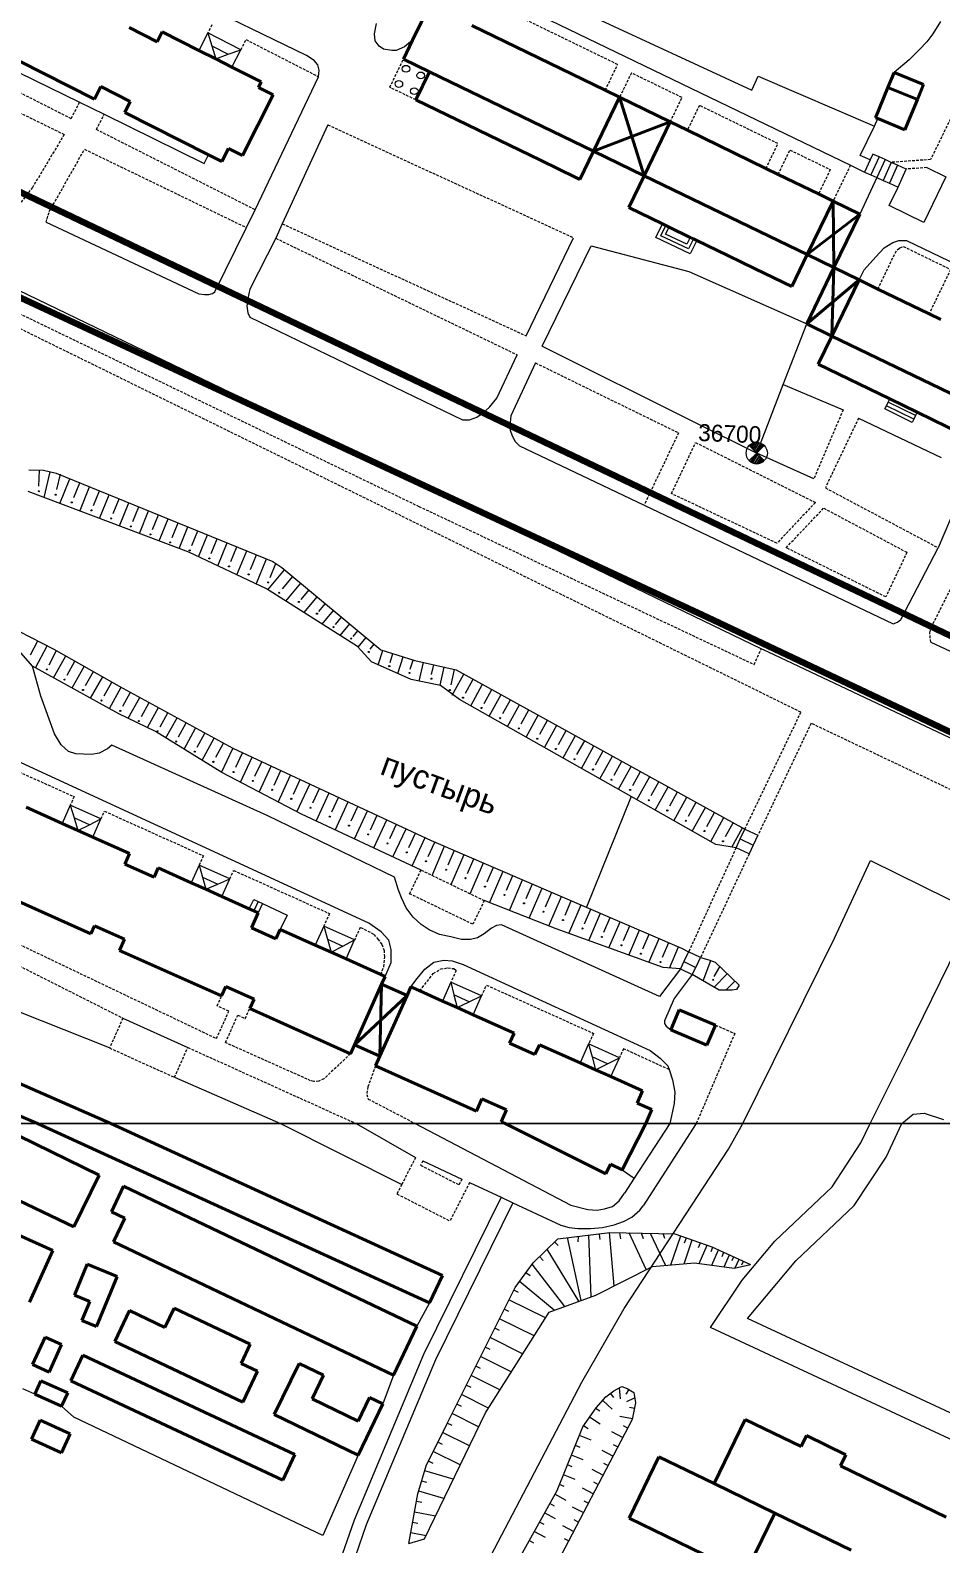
# Model space of a CAD drawing. Extents: x 1000 to 4000, y -5000 to -1000.
# Drawn here: x 2002.1 to 2173.8, y -3079.2 to -2793.9 of the extents above; entities that cross this region are included whole.
import ezdxf
from ezdxf.enums import TextEntityAlignment as Align

# ---------------------------------------------------------------- set-up
doc = ezdxf.new("R2010")
doc.units = 0
doc.header["$MEASUREMENT"] = 0
doc.linetypes.add('DASHED', pattern=[0.75, 0.5, -0.25])
for name, color, linetype in [('1', 7, 'CONTINUOUS'), ('11', 7, 'CONTINUOUS'), ('17', 7, 'CONTINUOUS'), ('2', 7, 'CONTINUOUS'), ('24', 7, 'CONTINUOUS'), ('25', 7, 'CONTINUOUS'), ('37', 7, 'CONTINUOUS'), ('40', 7, 'CONTINUOUS'), ('6', 7, 'CONTINUOUS'), ('7', 7, 'CONTINUOUS'), ('границы команд_1', 10, 'CONTINUOUS')]:
    doc.layers.add(name, color=color, linetype=linetype)
doc.styles.get("Standard").update_dxf_attribs({"font": 'txt', "height": 0.2})

msp = doc.modelspace()

# ---------------------------------------------------------------- linework, layer by layer
at = {"layer": '1', "color": 253, "linetype": 'Continuous', "lineweight": 0}
for p, q in [((3000, -3000), (2000, -3000)), ((2000, -3000), (3000, -3000))]:
    msp.add_line(p, q, dxfattribs=at)
at = {"layer": '11', "color": 253, "linetype": 'Continuous', "lineweight": 0}
for p, q in [((2144.13, -2860.65), (2148.54, -2849.22)), ((2139.13, -2873.61), (2144.13, -2860.65)), ((2149.89, -2878.44), (2139.13, -2873.61)), ((2153.8, -2965.06), (2160.59, -2950.41)), ((2160.59, -2950.41), (2180.18, -2960.11)), ((2136.48, -3000), (2153.8, -2965.06)), ((2133.81, -3004.86), (2136.48, -3000)), ((2114.11, -3034.87), (2133.81, -3004.86)), ((2077.41, -3033.83), (2075.03, -3038.21)), ((2106.15, -3048.77), (2114.11, -3034.87)), ((2003.01, -3051.01), (2000.74, -3050)), ((2070.62, -3047.45), (2068.63, -3052.87)), ((2083.54, -3091.78), (2106.15, -3048.77)), ((2010.33, -3055.37), (2008.06, -3053.3)), ((2057.3, -3077.67), (2010.33, -3055.37)), ((2063.95, -3062.53), (2057.3, -3077.67))]:
    msp.add_line(p, q, dxfattribs=at)
at = {"layer": '2', "color": 253, "linetype": 'Continuous', "lineweight": 0}
msp.add_circle((2139.13, -2873.61), 2, dxfattribs=at)
msp.add_3dface([(2137.72, -2875.02), (2139.13, -2873.61), (2137.72, -2875.02)], dxfattribs=at)
at = {"layer": '24', "color": 253, "linetype": 'Continuous', "lineweight": 0}
for p, q in [((2054.24, -2798.65), (2001.24, -2772.92)), ((2076.82, -2780.72), (2156.8, -2819.32)), ((2067.06, -2794.57), (2067.43, -2792.62)), ((2107.22, -2790.83), (2138.22, -2805.21)), ((2067.16, -2795.88), (2067.06, -2794.57)), ((2067.9, -2796.9), (2067.16, -2795.88)), ((2074.24, -2795.76), (2072.73, -2796.99)), ((2055.68, -2799.59), (2054.24, -2798.65)), ((2068.74, -2797.45), (2067.9, -2796.9)), ((2070.32, -2797.73), (2068.74, -2797.45)), ((2071.15, -2797.73), (2070.32, -2797.73)), ((2072.73, -2796.99), (2071.15, -2797.73)), ((2000, -2801.82), (2011.43, -2807.45)), ((2056.34, -2800.39), (2055.68, -2799.59)), ((2056.62, -2801.41), (2056.34, -2800.39)), ((2056.51, -2802.65), (2056.62, -2801.41)), ((2044.52, -2827.72), (2056.51, -2802.65)), ((2138.22, -2805.21), (2139.38, -2802.52)), ((2139.38, -2802.52), (2161.3, -2811.98)), ((2011.43, -2807.45), (2016.07, -2809.73)), ((2016.07, -2809.73), (2034.92, -2819.01)), ((2058.24, -2811.72), (2049.67, -2830.39)), ((2158.64, -2817.49), (2161.3, -2811.98)), ((2034.92, -2819.01), (2035.76, -2817.35)), ((2160.49, -2818.32), (2158.64, -2817.49)), ((2156.8, -2819.32), (2159.47, -2820.61)), ((2161.79, -2821.65), (2158.55, -2828.54)), ((2174.77, -2821.51), (2170.61, -2830.1)), ((2171.19, -2819.78), (2174.77, -2821.51)), ((2164.09, -2826.94), (2165.78, -2823.44)), ((2170.61, -2830.1), (2164.09, -2826.94)), ((2005.13, -2830.04), (2033.92, -2843.59)), ((2042.91, -2831.09), (2044.52, -2827.72)), ((2049.67, -2830.39), (2048.43, -2833.1)), ((2036.97, -2843.17), (2042.91, -2831.09)), ((2048.43, -2833.1), (2043.57, -2842.67)), ((2095.64, -2851.49), (2104.57, -2832.99)), ((2098.68, -2853.42), (2107.92, -2834.52)), ((2107.92, -2834.52), (2126.32, -2839.36)), ((2161.57, -2836.57), (2163.16, -2834.9)), ((2163.16, -2834.9), (2164.78, -2833.87)), ((2164.78, -2833.87), (2165.89, -2833.5)), ((2165.89, -2833.5), (2167.38, -2833.5)), ((2167.38, -2833.5), (2193.69, -2846.21)), ((2159.37, -2839.05), (2161.57, -2836.57)), ((2126.32, -2839.36), (2148.54, -2849.22)), ((2158.45, -2840.96), (2159.37, -2839.05)), ((2139.99, -2910.51), (2000, -2842.93)), ((2033.92, -2843.59), (2035, -2843.73)), ((2035, -2843.73), (2035.8, -2843.7)), ((2035.8, -2843.7), (2036.48, -2843.52)), ((2036.48, -2843.52), (2036.97, -2843.17)), ((2043.14, -2844.48), (2042.99, -2845.93)), ((2043.57, -2842.67), (2043.14, -2844.48)), ((2042.99, -2845.93), (2043.14, -2847.16)), ((2043.14, -2847.16), (2043.57, -2848)), ((2043.57, -2848), (2083.66, -2867.34)), ((2090.09, -2863.23), (2093.92, -2855.05)), ((2098.68, -2853.42), (2127.42, -2867.76)), ((2097.43, -2856.61), (2092.76, -2866.59)), ((2144.13, -2860.65), (2155.42, -2865.45)), ((2088.71, -2864.97), (2090.09, -2863.23)), ((2083.66, -2867.34), (2084.95, -2867.36)), ((2084.95, -2867.36), (2086.32, -2866.85)), ((2086.32, -2866.85), (2087.55, -2865.98)), ((2087.55, -2865.98), (2088.71, -2864.97)), ((2092.76, -2866.59), (2092.62, -2867.82)), ((2158.33, -2867.01), (2173.92, -2874.45)), ((2092.62, -2867.82), (2092.62, -2869.27)), ((2092.62, -2869.27), (2092.98, -2870.36)), ((2092.98, -2870.36), (2093.56, -2871.44)), ((2127.42, -2867.76), (2139.13, -2873.61)), ((2093.56, -2871.44), (2094.37, -2872.21)), ((2094.37, -2872.21), (2117.89, -2883.42)), ((2117.89, -2883.42), (2164.85, -2905.8)), ((2176.52, -2883.93), (2173.36, -2891.46)), ((2166.31, -2904.98), (2173.36, -2891.46)), ((2164.85, -2905.8), (2165.66, -2905.49)), ((2165.66, -2905.49), (2166.31, -2904.98)), ((2171.93, -2909.25), (2251.03, -2945.89)), ((2002.56, -2913.77), (2000, -2910.8)), ((2141.32, -2911.15), (2139.99, -2910.51)), ((2189.46, -2933.87), (2141.32, -2911.15)), ((2004.15, -2919.42), (2002.56, -2913.77)), ((2006.74, -2926.51), (2004.15, -2919.42)), ((2007.97, -2928.6), (2006.74, -2926.51)), ((2009.35, -2929.84), (2007.97, -2928.6)), ((2010.72, -2930.27), (2009.35, -2929.84)), ((2012.17, -2930.34), (2010.72, -2930.27)), ((2015.13, -2930.2), (2013.69, -2930.41)), ((2016.73, -2929.33), (2015.13, -2930.2)), ((2017.52, -2928.68), (2016.73, -2929.33)), ((2046.94, -2941.99), (2017.52, -2928.68)), ((2065.99, -2962.25), (2000.44, -2931.98)), ((2013.69, -2930.41), (2012.17, -2930.34)), ((2070.85, -2953.55), (2046.94, -2941.99)), ((2071.51, -2955.79), (2070.85, -2953.55)), ((2072.16, -2957.46), (2071.51, -2955.79)), ((2073.03, -2959.34), (2072.16, -2957.46)), ((2074.33, -2961.08), (2073.03, -2959.34)), ((2075.85, -2962.45), (2074.33, -2961.08)), ((2167.42, -2986.19), (2180.18, -2960.11)), ((2068.31, -2963.84), (2065.99, -2962.25)), ((2069.75, -2965.43), (2068.31, -2963.84)), ((2077.37, -2963.47), (2075.85, -2962.45)), ((2079.32, -2964.34), (2077.37, -2963.47)), ((2081.42, -2964.77), (2079.32, -2964.34)), ((2087.71, -2964.26), (2086.48, -2964.99)), ((2089.09, -2963.18), (2087.71, -2964.26)), ((2090.03, -2962.67), (2089.09, -2963.18)), ((2090.97, -2962.53), (2090.03, -2962.67)), ((2120.82, -2976.05), (2090.97, -2962.53)), ((2070.19, -2967.17), (2069.75, -2965.43)), ((2070.19, -2969.63), (2070.19, -2967.17)), ((2083.44, -2965.28), (2081.42, -2964.77)), ((2085.18, -2965.28), (2083.44, -2965.28)), ((2086.48, -2964.99), (2085.18, -2965.28)), ((2069.05, -2972.27), (2070.19, -2969.63)), ((2076.51, -2970.9), (2078.25, -2969.6)), ((2078.25, -2969.6), (2080.11, -2969.18)), ((2080.11, -2969.18), (2081.72, -2969.31)), ((2081.72, -2969.31), (2083.75, -2970.03)), ((2083.75, -2970.03), (2119.06, -2986.25)), ((2073.91, -2974.24), (2075.07, -2972.64)), ((2075.07, -2972.64), (2076.51, -2970.9)), ((2124.73, -2970.84), (2120.82, -2976.05)), ((2126.97, -2971.92), (2123.57, -2976.41)), ((2123.57, -2976.41), (2121.76, -2980.61)), ((2019.62, -2980.13), (2031.86, -2985.66)), ((2121.76, -2980.61), (2121.76, -2981.12)), ((2121.76, -2981.12), (2122.05, -2981.63)), ((2122.05, -2981.63), (2122.91, -2982.31)), ((2119.06, -2986.25), (2120.94, -2987.7)), ((2160.51, -3000), (2167.42, -2986.19)), ((2120.94, -2987.7), (2122.39, -2989.15)), ((2122.39, -2989.15), (2122.62, -2989.84)), ((2122.62, -2989.84), (2123.25, -2991.75)), ((2123.25, -2991.75), (2123.69, -2994.07)), ((2123.69, -2994.07), (2123.54, -2996.24)), ((2123.54, -2996.24), (2122.73, -3000)), ((2166.5, -3000), (2168.65, -2998.22)), ((2168.65, -2998.22), (2170.69, -2998.07)), ((2170.69, -2998.07), (2174.32, -2999.21)), ((2063.58, -3000), (2074.79, -3006.39)), ((2074.74, -3000), (2104.09, -3015.4)), ((2122.73, -3000), (2116.04, -3010.27)), ((2127.73, -3000), (2117.72, -3015.5)), ((2158.78, -3003.65), (2160.51, -3000)), ((2163.5, -3006.31), (2166.5, -3000)), ((2153.34, -3011.92), (2158.78, -3003.65)), ((2076.18, -3007.03), (2083.53, -3010.47)), ((2157.51, -3015.42), (2163.5, -3006.31)), ((2084.98, -3011.14), (2090.92, -3013.91)), ((2116.04, -3010.27), (2114.18, -3013.14)), ((2142.52, -3022.16), (2153.34, -3011.92)), ((2090.92, -3013.91), (2076.32, -3043.52)), ((2093.12, -3014.94), (2078.53, -3044.53)), ((2090.92, -3013.91), (2093.12, -3014.94)), ((2093.12, -3014.94), (2102.17, -3019.16)), ((2104.09, -3015.4), (2107.28, -3016.18)), ((2110.41, -3016.11), (2111.9, -3015.61)), ((2111.9, -3015.61), (2113.17, -3014.58)), ((2113.17, -3014.58), (2114.18, -3013.14)), ((2117.06, -3016.35), (2117.72, -3015.5)), ((2146.47, -3025.87), (2157.51, -3015.42)), ((2107.28, -3016.18), (2109.01, -3016.35)), ((2109.01, -3016.35), (2110.41, -3016.11)), ((2112.23, -3019.08), (2113.98, -3018.47)), ((2113.98, -3018.47), (2115.6, -3017.62)), ((2115.6, -3017.62), (2117.06, -3016.35)), ((2102.17, -3019.16), (2103.74, -3019.59)), ((2103.74, -3019.59), (2105.36, -3019.78)), ((2105.36, -3019.78), (2107.77, -3019.78)), ((2107.77, -3019.78), (2110.04, -3019.59)), ((2110.04, -3019.59), (2112.23, -3019.08)), ((2136.39, -3029.53), (2142.52, -3022.16)), ((2137.41, -3036.76), (2146.47, -3025.87)), ((2130.39, -3038.45), (2136.39, -3029.53)), ((2186.17, -3064.41), (2130.39, -3038.45)), ((2188.13, -3060.37), (2137.41, -3036.76)), ((2076.32, -3043.52), (2063.2, -3074.8)), ((2078.53, -3044.53), (2065.47, -3075.67)), ((2063.2, -3074.8), (2060.53, -3082.52)), ((2065.47, -3075.67), (2062.7, -3083.68))]:
    msp.add_line(p, q, dxfattribs=at)
at = {"layer": '24', "color": 253, "linetype": 'DASHED', "lineweight": 0}
for p, q in [((2112.9, -2800.35), (2087.77, -2788.13)), ((2036.39, -2792.88), (2035.63, -2794.37)), ((2041.86, -2797.55), (2042.83, -2795.65)), ((2042.83, -2795.65), (2056.51, -2802.65)), ((2110.56, -2805.19), (2112.9, -2800.35)), ((2115.49, -2801.94), (2113.27, -2806.51)), ((2125.04, -2806.57), (2115.49, -2801.94)), ((2000, -2805.54), (2009.88, -2810.53)), ((2009.88, -2810.53), (2011.43, -2807.45)), ((2122.82, -2811.16), (2125.04, -2806.57)), ((2178.27, -2805.22), (2171.91, -2818.26)), ((2000, -2809.36), (2008.55, -2813.53)), ((2014.62, -2812.61), (2016.07, -2809.73)), ((2128.31, -2808.05), (2126.04, -2812.72)), ((2143.13, -2815.26), (2128.31, -2808.05)), ((2044.52, -2827.72), (2014.62, -2812.61)), ((2058.24, -2811.72), (2104.57, -2832.99)), ((2008.55, -2813.53), (2002.55, -2823.53)), ((2140.86, -2819.93), (2143.13, -2815.26)), ((2005.73, -2828.07), (2012.37, -2816.32)), ((2012.37, -2816.32), (2042.91, -2831.09)), ((2143.16, -2821.05), (2145.39, -2816.46)), ((2145.39, -2816.46), (2153, -2820.15)), ((2171.91, -2818.26), (2164.5, -2818.79)), ((2153, -2820.15), (2150.77, -2824.75)), ((2156.8, -2819.32), (2153.52, -2826.09)), ((2171.19, -2819.78), (2167.31, -2820.05)), ((2002.55, -2823.53), (2000, -2826.8)), ((2005.13, -2830.04), (2005.3, -2829.44)), ((2005.3, -2829.44), (2005.73, -2828.07)), ((2049.67, -2830.39), (2095.64, -2851.49)), ((2048.43, -2833.1), (2093.92, -2855.05)), ((2161.97, -2842.67), (2165.22, -2835.89)), ((2165.22, -2835.89), (2165.61, -2835.26)), ((2165.61, -2835.26), (2166.12, -2834.89)), ((2166.12, -2834.89), (2166.76, -2834.64)), ((2166.76, -2834.64), (2175.69, -2838.98)), ((2175.69, -2838.98), (2171.62, -2847.36)), ((2000, -2847.25), (2075.41, -2883.65)), ((2147.46, -2922.45), (2000, -2850.05)), ((2097.43, -2856.61), (2124.38, -2869.79)), ((2155.42, -2865.45), (2149.89, -2878.44)), ((2158.33, -2867.01), (2152.06, -2880.15)), ((2124.38, -2869.79), (2117.89, -2883.42)), ((2123.04, -2881.25), (2127.6, -2871.61)), ((2127.6, -2871.61), (2150.18, -2882.91)), ((2142.94, -2890.59), (2123.04, -2881.25)), ((2152.06, -2880.15), (2173.36, -2891.46)), ((2075.41, -2883.65), (2138.61, -2913.44)), ((2150.18, -2882.91), (2142.94, -2890.59)), ((2144.66, -2891.44), (2151.75, -2883.98)), ((2151.75, -2883.98), (2167.45, -2892.31)), ((2163.47, -2900.71), (2144.66, -2891.44)), ((2167.45, -2892.31), (2163.47, -2900.71)), ((2172.04, -2906.42), (2176.41, -2897.78)), ((2171.77, -2907.46), (2172.04, -2906.42)), ((2171.84, -2908.48), (2171.77, -2907.46)), ((2171.93, -2909.25), (2171.84, -2908.48)), ((2138.61, -2913.44), (2139.99, -2910.51)), ((2136.88, -2944.5), (2147.46, -2922.45)), ((2149.38, -2924.54), (2139.34, -2945.66)), ((2187.99, -2942.89), (2149.38, -2924.54)), ((2000, -2933.69), (2010.4, -2938.37)), ((2010.4, -2938.37), (2009.68, -2939.97)), ((2015.47, -2942.57), (2016.13, -2941.12)), ((2016.13, -2941.12), (2034.78, -2949.51)), ((2034.78, -2949.51), (2033.99, -2951.26)), ((2135.23, -2948.01), (2126.28, -2967.63)), ((2137.69, -2949.17), (2128.53, -2968.72)), ((2039.78, -2953.87), (2040.5, -2952.28)), ((2040.5, -2952.28), (2058.57, -2960.42)), ((2073.67, -2956.68), (2075.83, -2952.21)), ((2075.83, -2952.21), (2087.75, -2957.96)), ((2085.6, -2962.43), (2073.67, -2956.68)), ((2087.75, -2957.96), (2085.6, -2962.43)), ((2058.57, -2960.42), (2057.51, -2962.78)), ((2064.36, -2963.02), (2063.3, -2965.38)), ((2066.95, -2964.35), (2064.36, -2963.02)), ((2067.82, -2965.29), (2066.95, -2964.35)), ((2000, -2966.19), (2037.27, -2983.98)), ((2068.47, -2966.23), (2067.82, -2965.29)), ((2068.91, -2967.46), (2068.47, -2966.23)), ((2000, -2970.25), (2019.62, -2980.13)), ((2068.83, -2970.43), (2068.98, -2968.55)), ((2068.98, -2968.55), (2068.91, -2967.46)), ((2068.22, -2971.89), (2068.83, -2970.43)), ((2075.59, -2974.99), (2078.14, -2971.73)), ((2078.14, -2971.73), (2079.52, -2970.86)), ((2079.52, -2970.86), (2080.89, -2970.65)), ((2080.89, -2970.65), (2081.98, -2970.79)), ((2082.45, -2971.15), (2081.46, -2973.35)), ((2081.98, -2970.79), (2082.45, -2971.15)), ((2037.38, -2977.83), (2038.22, -2975.95)), ((2087.25, -2975.95), (2088.17, -2973.91)), ((2088.17, -2973.91), (2108.34, -2983)), ((2037.27, -2983.98), (2039.58, -2978.82)), ((2039.58, -2978.82), (2037.38, -2977.83)), ((2042.68, -2980.21), (2043.52, -2978.33)), ((2019.62, -2980.13), (2017.08, -2985.75)), ((2038.95, -2984.74), (2041.26, -2979.57)), ((2041.26, -2979.57), (2042.68, -2980.21)), ((2131.32, -2981.44), (2134.98, -2983)), ((2108.34, -2983), (2107.43, -2985)), ((2134.98, -2983), (2127.73, -3000)), ((2017.08, -2985.75), (2029.32, -2991.28)), ((2029.32, -2991.28), (2031.86, -2985.66)), ((2031.86, -2985.66), (2063.58, -3000)), ((2054.38, -2991.64), (2038.95, -2984.74)), ((2062.53, -2986.84), (2057.5, -2991.58)), ((2114.01, -2985.89), (2113.22, -2987.61)), ((2122.62, -2989.84), (2114.01, -2985.89)), ((2067.25, -2989.13), (2065.8, -2993.07)), ((2054.97, -2991.94), (2054.38, -2991.64)), ((2055.62, -2992.08), (2054.97, -2991.94)), ((2056.56, -2992.01), (2055.62, -2992.08)), ((2057.5, -2991.58), (2056.56, -2992.01)), ((2065.8, -2993.07), (2065.58, -2994.52)), ((2065.58, -2994.52), (2065.87, -2995.39)), ((2065.87, -2995.39), (2074.74, -3000)), ((2074.79, -3006.39), (2072.18, -3011.5)), ((2076.18, -3007.03), (2075.75, -3007.86)), ((2075.75, -3007.86), (2082.98, -3011.55)), ((2072.18, -3011.5), (2071.28, -3013.26)), ((2084.98, -3011.14), (2081.28, -3018.38)), ((2083.53, -3010.47), (2082.98, -3011.55)), ((2071.28, -3013.26), (2081.28, -3018.38))]:
    msp.add_line(p, q, dxfattribs=at)
at = {"layer": '25', "color": 253, "linetype": 'Continuous', "lineweight": 0}
for p, q in [((2160.49, -2818.32), (2159.47, -2820.61)), ((2160.99, -2817.22), (2160.49, -2818.32)), ((2162.18, -2817.75), (2160.66, -2821.14)), ((2162.18, -2817.75), (2160.99, -2817.22)), ((2163.32, -2818.26), (2161.79, -2821.65)), ((2163.32, -2818.26), (2162.18, -2817.75)), ((2164.5, -2818.79), (2162.98, -2822.18)), ((2164.5, -2818.79), (2163.32, -2818.26)), ((2165.69, -2819.32), (2164.5, -2818.79)), ((2159.47, -2820.61), (2160.66, -2821.14)), ((2160.66, -2821.14), (2161.79, -2821.65)), ((2161.79, -2821.65), (2162.98, -2822.18)), ((2165.69, -2819.32), (2164.16, -2822.72)), ((2167.31, -2820.05), (2165.69, -2819.32)), ((2165.78, -2823.44), (2167.31, -2820.05)), ((2162.98, -2822.18), (2164.16, -2822.72)), ((2164.16, -2822.72), (2165.78, -2823.44)), ((2136.02, -2946.33), (2136.88, -2944.5)), ((2136.88, -2944.5), (2139.34, -2945.66)), ((2135.23, -2948.01), (2136.02, -2946.33)), ((2136.02, -2946.33), (2138.48, -2947.49)), ((2139.34, -2945.66), (2138.48, -2947.49)), ((2137.69, -2949.17), (2135.23, -2948.01)), ((2138.48, -2947.49), (2137.69, -2949.17)), ((2125.39, -2969.47), (2124.73, -2970.84)), ((2126.28, -2967.63), (2125.39, -2969.47)), ((2125.39, -2969.47), (2127.64, -2970.55)), ((2128.53, -2968.72), (2126.28, -2967.63)), ((2127.64, -2970.55), (2128.53, -2968.72)), ((2124.73, -2970.84), (2126.97, -2971.92)), ((2126.97, -2971.92), (2127.64, -2970.55))]:
    msp.add_line(p, q, dxfattribs=at)
at = {"layer": '37', "color": 253, "linetype": 'Continuous', "lineweight": 0}
for p, q in [((2001.85, -2876.73), (2004.65, -2876.84)), ((2003.78, -2879.81), (2003.9, -2876.81)), ((2004.65, -2876.84), (2007.02, -2877.38)), ((2004.76, -2881.99), (2005.87, -2877.12)), ((2007.02, -2877.38), (2047.86, -2894.02)), ((2007.15, -2880.49), (2007.82, -2877.56)), ((2007.73, -2883.11), (2009.63, -2878.44)), ((2032.07, -2892.27), (2001.74, -2880.86)), ((2010.35, -2881.98), (2011.48, -2879.2)), ((2011.47, -2884.52), (2013.34, -2879.95)), ((2014.06, -2883.49), (2015.19, -2880.71)), ((2015.22, -2885.93), (2017.04, -2881.46)), ((2017.76, -2885), (2018.89, -2882.22)), ((2018.96, -2887.34), (2020.74, -2882.97)), ((2021.46, -2886.51), (2022.6, -2883.73)), ((2022.71, -2888.75), (2024.45, -2884.48)), ((2025.17, -2888.01), (2026.3, -2885.24)), ((2026.45, -2890.16), (2028.15, -2885.99)), ((2028.87, -2889.52), (2030, -2886.75)), ((2030.2, -2891.57), (2031.86, -2887.5)), ((2032.58, -2891.03), (2033.71, -2888.26)), ((2033.88, -2893.14), (2035.56, -2889.01)), ((2036.28, -2892.54), (2037.41, -2889.76)), ((2046.68, -2899.22), (2032.07, -2892.27)), ((2037.5, -2894.86), (2039.27, -2890.52)), ((2039.98, -2894.05), (2041.12, -2891.27)), ((2041.12, -2896.58), (2042.97, -2892.03)), ((2043.69, -2895.56), (2044.82, -2892.78)), ((2044.73, -2898.3), (2046.67, -2893.54)), ((2046.93, -2899.38), (2050.08, -2895.58)), ((2047.39, -2897.07), (2048.47, -2894.43)), ((2047.86, -2894.02), (2049.6, -2895.18)), ((2049.6, -2895.18), (2068.26, -2910.68)), ((2049.7, -2899.17), (2051.62, -2896.86)), ((2050.34, -2901.53), (2053.16, -2898.14)), ((2063.86, -2910.05), (2046.68, -2899.22)), ((2053.2, -2901.21), (2054.7, -2899.41)), ((2053.76, -2903.68), (2056.24, -2900.69)), ((2056.55, -2903.45), (2057.78, -2901.97)), ((2057.17, -2905.83), (2059.32, -2903.25)), ((2059.69, -2905.92), (2060.85, -2904.53)), ((2000, -2907.15), (2006.6, -2910.58)), ((2060.58, -2907.98), (2062.39, -2905.8)), ((2063.02, -2908.17), (2063.93, -2907.08)), ((2002.17, -2911.66), (2003.55, -2909)), ((2003.15, -2914.1), (2005.33, -2909.92)), ((2066.46, -2912.94), (2063.86, -2910.05)), ((2063.97, -2910.17), (2065.47, -2908.36)), ((2066.24, -2910.56), (2067.01, -2909.63)), ((2005.72, -2913.5), (2007.1, -2910.84)), ((2006.51, -2915.95), (2008.83, -2911.84)), ((2006.6, -2910.58), (2018.9, -2917.53)), ((2009.1, -2915.44), (2010.57, -2912.83)), ((2073.99, -2916.28), (2066.46, -2912.94)), ((2067.75, -2913.51), (2068.62, -2910.79)), ((2068.26, -2910.68), (2074.63, -2912.7)), ((2069.99, -2913.06), (2070.52, -2911.39)), ((2071.43, -2915.14), (2072.43, -2912)), ((2073.78, -2914.34), (2074.33, -2912.61)), ((2074.63, -2912.7), (2082.45, -2914.44)), ((2075.49, -2916.59), (2076.28, -2913.07)), ((2018.86, -2922.74), (2002.56, -2913.77)), ((2010.02, -2917.87), (2012.31, -2913.81)), ((2012.58, -2917.41), (2014.06, -2914.79)), ((2013.52, -2919.8), (2015.8, -2915.78)), ((2077.82, -2915.33), (2078.23, -2913.5)), ((2079.42, -2917.38), (2080.18, -2913.94)), ((2081.48, -2917.3), (2082.14, -2914.37)), ((2081.71, -2919.25), (2083.92, -2915.25)), ((2082.45, -2914.44), (2136.88, -2944.5)), ((2016.06, -2919.37), (2017.54, -2916.76)), ((2017.08, -2921.76), (2019.28, -2917.74)), ((2018.9, -2917.53), (2040.32, -2929.26)), ((2019.59, -2921.33), (2021.04, -2918.7)), ((2079.49, -2917.43), (2073.99, -2916.28)), ((2083.1, -2920.04), (2079.49, -2917.43)), ((2084.22, -2918.85), (2085.67, -2916.22)), ((2085.19, -2921.22), (2087.42, -2917.19)), ((2087.72, -2920.78), (2089.17, -2918.15)), ((2020.63, -2923.6), (2022.79, -2919.66)), ((2023.1, -2923.25), (2024.54, -2920.62)), ((2024.32, -2925.19), (2026.3, -2921.58)), ((2115.43, -2938.34), (2083.1, -2920.04)), ((2088.67, -2923.19), (2090.92, -2919.12)), ((2091.22, -2922.71), (2092.67, -2920.09)), ((2092.15, -2925.16), (2094.42, -2921.05)), ((2025.73, -2926.07), (2018.86, -2922.74)), ((2026.61, -2925.18), (2028.05, -2922.54)), ((2027.73, -2927.3), (2029.81, -2923.51)), ((2030.12, -2927.1), (2031.56, -2924.47)), ((2094.72, -2924.65), (2096.18, -2922.02)), ((2095.64, -2927.14), (2097.93, -2922.99)), ((2098.23, -2926.58), (2099.68, -2923.95)), ((2038.25, -2933.81), (2025.73, -2926.07)), ((2031.13, -2929.41), (2033.31, -2925.43)), ((2033.63, -2929.02), (2035.07, -2926.39)), ((2034.54, -2931.52), (2036.82, -2927.35)), ((2099.12, -2929.11), (2101.43, -2924.92)), ((2101.73, -2928.51), (2103.18, -2925.89)), ((2102.6, -2931.08), (2104.93, -2926.85)), ((2037.14, -2930.94), (2038.58, -2928.31)), ((2038.23, -2933.8), (2040.33, -2929.27)), ((2040.32, -2929.26), (2077.76, -2946.62)), ((2040.88, -2932.83), (2042.15, -2930.11)), ((2105.23, -2930.45), (2106.68, -2927.82)), ((2106.08, -2933.05), (2108.43, -2928.79)), ((2108.73, -2932.38), (2110.18, -2929.75)), ((2041.78, -2935.66), (2043.96, -2930.95)), ((2044.51, -2934.51), (2045.78, -2931.79)), ((2045.32, -2937.52), (2047.59, -2932.63)), ((2109.56, -2935.02), (2111.93, -2930.72)), ((2112.23, -2934.31), (2113.68, -2931.69)), ((2113.04, -2936.99), (2115.43, -2932.66)), ((2053.26, -2941.68), (2038.25, -2933.81)), ((2048.14, -2936.2), (2049.4, -2933.47)), ((2048.87, -2939.38), (2051.22, -2934.32)), ((2051.77, -2937.88), (2053.03, -2935.16)), ((2052.42, -2941.24), (2054.85, -2936)), ((2115.74, -2936.25), (2117.18, -2933.62)), ((2116.52, -2938.96), (2118.94, -2934.59)), ((2119.24, -2938.18), (2120.69, -2935.55)), ((2055.4, -2939.56), (2056.66, -2936.84)), ((2056.03, -2942.97), (2058.48, -2937.68)), ((2059.03, -2941.24), (2060.29, -2938.52)), ((2131.44, -2947.41), (2115.43, -2938.34)), ((2120, -2940.93), (2122.44, -2936.52)), ((2122.74, -2940.11), (2124.19, -2937.49)), ((2123.48, -2942.91), (2125.94, -2938.45)), ((2075.83, -2952.21), (2053.26, -2941.68)), ((2059.65, -2944.66), (2062.11, -2939.36)), ((2062.66, -2942.92), (2063.92, -2940.2)), ((2063.28, -2946.35), (2065.74, -2941.04)), ((2126.24, -2942.05), (2127.69, -2939.42)), ((2126.96, -2944.88), (2129.44, -2940.39)), ((2129.74, -2943.98), (2131.19, -2941.36)), ((2066.29, -2944.61), (2067.55, -2941.88)), ((2066.9, -2948.04), (2069.36, -2942.72)), ((2069.92, -2946.29), (2071.18, -2943.57)), ((2070.53, -2949.73), (2072.99, -2944.41)), ((2130.44, -2946.85), (2132.94, -2942.32)), ((2133.24, -2945.91), (2134.69, -2943.29)), ((2134.44, -2947.89), (2136.44, -2944.26)), ((2073.55, -2947.97), (2074.81, -2945.25)), ((2074.15, -2951.43), (2076.62, -2946.09)), ((2077.18, -2949.65), (2078.44, -2946.93)), ((2077.76, -2946.62), (2124.91, -2966.92)), ((2135.23, -2948.01), (2131.44, -2947.41)), ((2077.91, -2953.21), (2080.28, -2947.7)), ((2080.93, -2951.25), (2082.12, -2948.49)), ((2081.52, -2954.95), (2083.96, -2949.28)), ((2084.61, -2952.83), (2085.79, -2950.07)), ((2085.12, -2956.69), (2087.63, -2950.87)), ((2088.28, -2954.41), (2089.47, -2951.66)), ((2088.76, -2958.36), (2091.3, -2952.45)), ((2091.95, -2955.99), (2093.14, -2953.24)), ((2092.49, -2959.82), (2094.98, -2954.03)), ((2095.63, -2957.58), (2096.82, -2954.82)), ((2096.21, -2961.29), (2098.65, -2955.61)), ((2101.3, -2963.29), (2087.75, -2957.96)), ((2099.3, -2959.16), (2100.49, -2956.4)), ((2099.93, -2962.75), (2102.33, -2957.19)), ((2102.98, -2960.74), (2104.16, -2957.99)), ((2103.68, -2964.16), (2106, -2958.78)), ((2106.65, -2962.32), (2107.84, -2959.57)), ((2107.45, -2965.52), (2109.67, -2960.36)), ((2110.32, -2963.9), (2111.51, -2961.15)), ((2121.49, -2970.61), (2101.3, -2963.29)), ((2111.22, -2966.88), (2113.35, -2961.94)), ((2114, -2965.49), (2115.18, -2962.73)), ((2114.99, -2968.25), (2117.02, -2963.52)), ((2117.67, -2967.07), (2118.86, -2964.31)), ((2118.75, -2969.61), (2120.7, -2965.1)), ((2121.35, -2968.65), (2122.53, -2965.89)), ((2122.65, -2970.69), (2124.37, -2966.68)), ((2124.91, -2966.92), (2126.28, -2967.63)), ((2128.53, -2968.72), (2130.1, -2969.16)), ((2129.01, -2973.1), (2130.44, -2969.28)), ((2130.1, -2969.16), (2131.26, -2969.59)), ((2131.26, -2969.59), (2135.82, -2973.94)), ((2124.73, -2970.84), (2121.49, -2970.61)), ((2132.05, -2974.88), (2126.97, -2971.92)), ((2131.08, -2974.31), (2133.52, -2971.75)), ((2131.12, -2972.27), (2132.14, -2970.44)), ((2134.51, -2974.88), (2132.05, -2974.88)), ((2133.3, -2974.88), (2134.97, -2973.13)), ((2135.31, -2974.73), (2134.51, -2974.88)), ((2135.82, -2973.94), (2135.31, -2974.73)), ((2101.6, -3021.72), (2111.41, -3020.53)), ((2106.03, -3033.35), (2103.44, -3021.49)), ((2105.47, -3022.3), (2105.54, -3021.3)), ((2107.93, -3032.66), (2107.48, -3021)), ((2109.58, -3021.85), (2109.49, -3020.85)), ((2112.24, -3030.6), (2111.37, -3020.53)), ((2111.41, -3020.53), (2123.7, -3020.8)), ((2113.47, -3021.72), (2113.34, -3020.62)), ((2118.3, -3027.52), (2115.08, -3020.61)), ((2117.76, -3021.72), (2117.38, -3020.66)), ((2121.93, -3026.71), (2119.12, -3020.7)), ((2121.81, -3021.69), (2121.48, -3020.75)), ((2122.94, -3026.63), (2124.83, -3021.19)), ((2123.7, -3020.8), (2130.66, -3023.23)), ((2125.48, -3022.46), (2125.85, -3021.57)), ((2096.97, -3026.24), (2101.6, -3021.72)), ((2105.6, -3033.5), (2099.58, -3023.69)), ((2101.71, -3023.01), (2101.01, -3022.29)), ((2125.41, -3026.42), (2126.97, -3021.94)), ((2128.16, -3023.39), (2128.54, -3022.49)), ((2128.25, -3026.37), (2129.77, -3022.92)), ((2130.51, -3024.15), (2130.86, -3023.31)), ((2130.63, -3026.69), (2131.91, -3023.8)), ((2130.66, -3023.23), (2137.95, -3026.55)), ((2132.59, -3025.05), (2132.92, -3024.26)), ((2093.58, -3030.89), (2096.97, -3026.24)), ((2102.91, -3034.48), (2096.76, -3026.53)), ((2098.85, -3025.8), (2098.15, -3025.09)), ((2108.81, -3032.34), (2119.48, -3026.92)), ((2119.48, -3026.92), (2127.36, -3026.25)), ((2127.36, -3026.25), (2134.87, -3027.25)), ((2132.96, -3027), (2133.97, -3024.72)), ((2134.52, -3025.85), (2134.82, -3025.13)), ((2134.87, -3027.25), (2137.95, -3026.55)), ((2135.08, -3027.2), (2135.81, -3025.57)), ((2136.33, -3026.61), (2136.61, -3025.94)), ((2100.91, -3035.2), (2094.4, -3029.76)), ((2096.39, -3028.73), (2095.58, -3028.14)), ((2080.68, -3056.66), (2093.58, -3030.89)), ((2094.2, -3031.87), (2093.31, -3031.42)), ((2099.98, -3035.54), (2108.81, -3032.34)), ((2087.95, -3054.54), (2099.98, -3035.54)), ((2092.41, -3035.45), (2091.52, -3035)), ((2099.28, -3036.65), (2092.41, -3033.21)), ((2090.62, -3039.02), (2089.73, -3038.58)), ((2097.13, -3040.04), (2090.62, -3036.79)), ((2094.98, -3043.44), (2088.83, -3040.36)), ((2092.83, -3046.84), (2087.04, -3043.94)), ((2088.83, -3042.6), (2087.94, -3042.15)), ((2087.04, -3046.18), (2086.15, -3045.73)), ((2085.25, -3049.76), (2084.36, -3049.31)), ((2090.67, -3050.23), (2085.25, -3047.52)), ((2112.2, -3050.37), (2113.71, -3049.58)), ((2113.45, -3051.88), (2113.25, -3049.82)), ((2113.71, -3049.58), (2114.68, -3049.93)), ((2114.68, -3049.93), (2115.93, -3050.73)), ((2083.46, -3053.33), (2082.57, -3052.88)), ((2088.52, -3053.63), (2083.46, -3051.1)), ((2108.83, -3053.57), (2110.69, -3051.53)), ((2111.85, -3053.82), (2110.08, -3052.2)), ((2110.69, -3051.53), (2112.2, -3050.37)), ((2112.16, -3051.66), (2111.56, -3050.86)), ((2114.52, -3051.01), (2115.06, -3050.17)), ((2114.61, -3052.41), (2116.1, -3051.68)), ((2116.28, -3052.68), (2115.66, -3055.78)), ((2115.93, -3050.73), (2116.28, -3052.68)), ((2076.5, -3078.28), (2087.95, -3054.54)), ((2086.68, -3057.18), (2081.67, -3054.67)), ((2115.66, -3055.78), (2094.36, -3096.47)), ((2106.35, -3057.19), (2108.83, -3053.57)), ((2109.59, -3056.69), (2107.61, -3055.34)), ((2109.57, -3054.25), (2108.74, -3053.69)), ((2113.34, -3055.14), (2115.69, -3055.61)), ((2115.11, -3053.45), (2116.09, -3053.65)), ((2076.8, -3064.51), (2080.68, -3056.66)), ((2084.95, -3060.76), (2079.89, -3058.25)), ((2081.67, -3056.91), (2080.78, -3056.46)), ((2101.47, -3069.15), (2106.35, -3057.19)), ((2107.31, -3057.55), (2106.49, -3056.99)), ((2111.76, -3058.06), (2113.89, -3059.17)), ((2113.93, -3056.93), (2114.81, -3057.4)), ((2079.9, -3060.49), (2079, -3060.05)), ((2105.86, -3061.05), (2104.93, -3060.67)), ((2107.91, -3059.72), (2105.68, -3058.82)), ((2112.07, -3060.48), (2112.96, -3060.94)), ((2078.13, -3064.08), (2077.23, -3063.63)), ((2083.21, -3064.36), (2078.12, -3061.84)), ((2104.34, -3064.75), (2103.42, -3064.37)), ((2106.4, -3063.43), (2104.17, -3062.52)), ((2109.9, -3061.6), (2112.03, -3062.71)), ((2110.22, -3064.02), (2111.1, -3064.49)), ((2075.24, -3069.84), (2076.8, -3064.51)), ((2081.91, -3067.06), (2076.51, -3065.49)), ((2104.89, -3067.13), (2102.66, -3066.22)), ((2108.05, -3065.14), (2110.18, -3066.26)), ((2073.5, -3079.15), (2075.24, -3069.84)), ((2080.15, -3070.72), (2075.39, -3069.33)), ((2076.91, -3067.69), (2075.95, -3067.41)), ((2086.47, -3096.1), (2101.47, -3069.15)), ((2103.16, -3071.05), (2101.06, -3069.89)), ((2102.83, -3068.45), (2101.91, -3068.08)), ((2106.19, -3068.69), (2108.32, -3069.8)), ((2108.36, -3067.57), (2109.25, -3068.03)), ((2075.96, -3071.47), (2074.97, -3071.28)), ((2100.96, -3072.12), (2100.09, -3071.63)), ((2104.34, -3072.23), (2106.47, -3073.34)), ((2106.51, -3071.11), (2107.39, -3071.57)), ((2075.22, -3075.4), (2074.24, -3075.22)), ((2078.57, -3073.99), (2074.6, -3073.25)), ((2099.02, -3075.61), (2098.14, -3075.13)), ((2101.21, -3074.55), (2099.12, -3073.38)), ((2102.48, -3075.78), (2104.61, -3076.89)), ((2104.65, -3074.65), (2105.54, -3075.12)), ((2073.5, -3079.15), (2076.5, -3078.28)), ((2076.77, -3077.73), (2073.87, -3077.18)), ((2097.07, -3079.11), (2096.2, -3078.62)), ((2099.27, -3078.04), (2097.17, -3076.88)), ((2102.8, -3078.2), (2103.68, -3078.66))]:
    msp.add_line(p, q, dxfattribs=at)
for centre in [(2003.75, -2880.8), (2006.93, -2881.45), (2009.98, -2882.89), (2013.68, -2884.4), (2017.39, -2885.91), (2021.09, -2887.42), (2024.79, -2888.93), (2028.5, -2890.44), (2032.2, -2891.95), (2035.91, -2893.46), (2039.61, -2894.97), (2043.32, -2896.48), (2047.02, -2897.99), (2049.07, -2899.93), (2052.78, -2901.67), (2056.2, -2903.88), (2059.33, -2906.41), (2062.65, -2908.57), (2065.97, -2911.1), (2005.26, -2914.38), (2069.84, -2913.77), (2073.65, -2915.04), (2077.79, -2916.13), (2008.61, -2916.3), (2012.09, -2918.27), (2081.27, -2918.27), (2015.57, -2920.24), (2083.74, -2919.71), (2087.24, -2921.65), (2019.12, -2922.2), (2022.63, -2924.12), (2090.74, -2923.58), (2026.14, -2926.04), (2094.25, -2925.51), (2097.75, -2927.45), (2029.64, -2927.97), (2033.15, -2929.89), (2101.25, -2929.38), (2036.66, -2931.81), (2104.75, -2931.31), (2108.25, -2933.25), (2040.47, -2933.73), (2044.1, -2935.41), (2111.75, -2935.18), (2047.73, -2937.09), (2051.36, -2938.78), (2115.26, -2937.11), (2054.98, -2940.46), (2118.76, -2939.05), (2122.26, -2940.98), (2058.61, -2942.14), (2062.24, -2943.82), (2125.76, -2942.91), (2065.87, -2945.5), (2069.5, -2947.19), (2129.26, -2944.85), (2132.77, -2946.78), (2073.13, -2948.87), (2076.76, -2950.55), (2080.54, -2952.16), (2084.22, -2953.74), (2087.89, -2955.32), (2091.56, -2956.9), (2095.24, -2958.49), (2098.91, -2960.07), (2102.59, -2961.65), (2106.26, -2963.23), (2109.93, -2964.81), (2113.61, -2966.4), (2117.28, -2967.98), (2120.96, -2969.56), (2130.91, -2972.89)]:
    msp.add_circle(centre, 0.1, dxfattribs=at)
at = {"layer": '40', "color": 253, "linetype": 'Continuous', "lineweight": 0}
for p, q in [((2173.8, -2792.23), (2172.31, -2794.55)), ((2171.19, -2796.04), (2169.8, -2797.53)), ((2172.31, -2794.55), (2171.19, -2796.04)), ((2169.8, -2797.53), (2167.85, -2799.48)), ((2167.85, -2799.48), (2165.05, -2801.82)), ((2161.3, -2811.98), (2161.93, -2810.54)), ((2115.43, -2938.34), (2107.03, -2959.22)), ((2017.08, -2985.75), (2000, -2978.94)), ((2029.32, -2991.28), (2049.3, -3000)), ((2049.3, -3000), (2072.18, -3011.5)), ((2113.77, -3008.7), (2116.04, -3010.27))]:
    msp.add_line(p, q, dxfattribs=at)
at = {"layer": '6', "color": 253, "linetype": 'Continuous', "lineweight": 40}
for p, q in [((2074.24, -2795.76), (2077.48, -2789.1)), ((2085.42, -2792.96), (2110.56, -2805.19)), ((2026.08, -2796.07), (2020.78, -2793.38)), ((2027.03, -2794.2), (2026.08, -2796.07)), ((2033.93, -2797.69), (2027.03, -2794.2)), ((2072.51, -2799.32), (2074.24, -2795.76)), ((2037.11, -2799.29), (2033.93, -2797.69)), ((2000, -2799.67), (2014.26, -2806.88)), ((2040.17, -2800.84), (2037.11, -2799.29)), ((2045.7, -2803.63), (2040.17, -2800.84)), ((2077.41, -2801.7), (2072.51, -2799.32)), ((2074.84, -2807.01), (2077.41, -2801.7)), ((2108.35, -2816.68), (2077.41, -2801.7)), ((2165.05, -2801.82), (2163.86, -2804.68)), ((2170.59, -2804.11), (2165.05, -2801.82)), ((2014.26, -2806.88), (2015.46, -2804.5)), ((2015.46, -2804.5), (2020.99, -2807.3)), ((2045.18, -2804.66), (2045.7, -2803.63)), ((2047.94, -2806.06), (2045.18, -2804.66)), ((2163.86, -2804.68), (2161.52, -2810.37)), ((2163.86, -2804.68), (2169.41, -2806.97)), ((2169.41, -2806.97), (2170.59, -2804.11)), ((2020.99, -2807.3), (2019.95, -2809.36)), ((2042.16, -2817.52), (2047.94, -2806.06)), ((2098.34, -2818.39), (2074.84, -2807.01)), ((2108.35, -2816.68), (2113.27, -2806.51)), ((2110.56, -2805.19), (2113.27, -2806.51)), ((2113.27, -2806.51), (2122.82, -2811.16)), ((2113.27, -2806.51), (2117.9, -2821.31)), ((2167.06, -2812.66), (2169.41, -2806.97)), ((2019.95, -2809.36), (2035.76, -2817.35)), ((2161.52, -2810.37), (2161.93, -2810.54)), ((2122.82, -2811.16), (2108.35, -2816.68)), ((2117.9, -2821.31), (2122.82, -2811.16)), ((2122.82, -2811.16), (2126.04, -2812.72)), ((2126.04, -2812.72), (2140.86, -2819.93)), ((2161.93, -2810.54), (2167.06, -2812.66)), ((2038.28, -2818.62), (2039.51, -2816.18)), ((2039.51, -2816.18), (2042.16, -2817.52)), ((2035.76, -2817.35), (2038.28, -2818.62)), ((2105.04, -2821.64), (2098.34, -2818.39)), ((2108.35, -2816.68), (2105.77, -2821.99)), ((2117.9, -2821.31), (2108.35, -2816.68)), ((2105.77, -2821.99), (2105.04, -2821.64)), ((2114.99, -2827.32), (2117.9, -2821.31)), ((2148.63, -2836.19), (2117.9, -2821.31)), ((2140.86, -2819.93), (2143.16, -2821.05)), ((2143.16, -2821.05), (2150.77, -2824.75)), ((2150.77, -2824.75), (2153.52, -2826.09)), ((2121.35, -2830.4), (2114.99, -2827.32)), ((2148.63, -2836.19), (2153.52, -2826.09)), ((2153.52, -2826.09), (2158.55, -2828.54)), ((2153.52, -2826.09), (2153.68, -2838.64)), ((2121.98, -2830.7), (2121.35, -2830.4)), ((2158.55, -2828.54), (2148.63, -2836.19)), ((2153.68, -2838.64), (2158.55, -2828.54)), ((2122.59, -2831), (2121.98, -2830.7)), ((2126.58, -2832.93), (2122.59, -2831)), ((2127.18, -2833.22), (2126.58, -2832.93)), ((2127.82, -2833.53), (2127.18, -2833.22)), ((2133.67, -2836.36), (2127.82, -2833.53)), ((2138.82, -2838.86), (2133.67, -2836.36)), ((2145.72, -2842.2), (2138.82, -2838.86)), ((2148.63, -2836.19), (2145.72, -2842.2)), ((2148.54, -2849.22), (2153.68, -2838.64)), ((2153.68, -2838.64), (2148.63, -2836.19)), ((2153.68, -2838.64), (2153.3, -2851.53)), ((2153.68, -2838.64), (2158.45, -2840.96)), ((2158.45, -2840.96), (2148.54, -2849.22)), ((2153.3, -2851.53), (2158.45, -2840.96)), ((2158.45, -2840.96), (2161.97, -2842.67)), ((2161.97, -2842.67), (2171.62, -2847.36)), ((2171.62, -2847.36), (2173.84, -2848.43)), ((2153.3, -2851.53), (2148.54, -2849.22)), ((2150.73, -2856.85), (2153.3, -2851.53)), ((2183.93, -2866.36), (2153.3, -2851.53)), ((2164.22, -2863.4), (2150.73, -2856.85)), ((2169.36, -2865.9), (2164.22, -2863.4)), ((2181.33, -2871.72), (2169.36, -2865.9)), ((2001.35, -2940.38), (2008.13, -2943.41)), ((2008.13, -2943.41), (2011.13, -2944.75)), ((2011.13, -2944.75), (2013.93, -2946)), ((2013.93, -2946), (2020.87, -2949.11)), ((2020.87, -2949.11), (2019.96, -2951.12)), ((2019.96, -2951.12), (2025.48, -2953.58)), ((2025.48, -2953.58), (2026.27, -2951.82)), ((2026.27, -2951.82), (2032.49, -2954.6)), ((2032.49, -2954.6), (2035.27, -2955.84)), ((2035.27, -2955.84), (2038.29, -2957.19)), ((2013.58, -2964.21), (2000, -2958.12)), ((2038.29, -2957.19), (2043.44, -2959.49)), ((2043.44, -2959.49), (2044.29, -2959.87)), ((2045.13, -2960.25), (2043.85, -2963.1)), ((2044.29, -2959.87), (2045.13, -2960.25)), ((2014.25, -2962.72), (2013.58, -2964.21)), ((2019.92, -2965.26), (2014.25, -2962.72)), ((2043.85, -2963.1), (2048.46, -2965.16)), ((2048.46, -2965.16), (2049.28, -2963.43)), ((2049.28, -2963.43), (2055.89, -2966.38)), ((2018.98, -2967.35), (2019.92, -2965.26)), ((2038.22, -2975.95), (2018.98, -2967.35)), ((2055.89, -2966.38), (2058.89, -2967.72)), ((2058.89, -2967.72), (2061.68, -2968.97)), ((2061.68, -2968.97), (2068.22, -2971.89)), ((2068.22, -2971.89), (2069.05, -2972.27)), ((2069.05, -2972.27), (2068.4, -2973.72)), ((2039.02, -2974.16), (2038.22, -2975.95)), ((2044.33, -2976.53), (2039.02, -2974.16)), ((2063.29, -2985.14), (2068.4, -2973.72)), ((2073.19, -2975.86), (2063.29, -2985.14)), ((2068.4, -2973.72), (2068.08, -2987.28)), ((2068.08, -2987.28), (2073.19, -2975.86)), ((2068.4, -2973.72), (2073.19, -2975.86)), ((2073.19, -2975.86), (2073.91, -2974.24)), ((2073.91, -2974.24), (2075.59, -2974.99)), ((2075.59, -2974.99), (2079.86, -2976.9)), ((2043.52, -2978.33), (2044.33, -2976.53)), ((2062.53, -2986.84), (2043.52, -2978.33)), ((2079.86, -2976.9), (2082.62, -2978.13)), ((2082.62, -2978.13), (2085.65, -2979.49)), ((2122.91, -2982.31), (2124.52, -2978.54)), ((2124.52, -2978.54), (2131.32, -2981.44)), ((2085.65, -2979.49), (2093.38, -2982.94)), ((2131.32, -2981.44), (2129.72, -2985.21)), ((2093.38, -2982.94), (2092.52, -2984.85)), ((2129.72, -2985.21), (2122.91, -2982.31)), ((2063.29, -2985.14), (2062.53, -2986.84)), ((2068.08, -2987.28), (2063.29, -2985.14)), ((2067.25, -2989.13), (2068.08, -2987.28)), ((2092.52, -2984.85), (2097.31, -2986.99)), ((2097.31, -2986.99), (2098.14, -2985.13)), ((2098.14, -2985.13), (2105.83, -2988.57)), ((2086.29, -2997.64), (2067.25, -2989.13)), ((2105.83, -2988.57), (2108.73, -2989.86)), ((2108.73, -2989.86), (2111.62, -2991.16)), ((2000, -2992.36), (2017.35, -3000)), ((2111.62, -2991.16), (2117.59, -2993.82)), ((2087.31, -2995.35), (2086.29, -2997.64)), ((2091.94, -2997.42), (2087.31, -2995.35)), ((2117.59, -2993.82), (2116.56, -2996.13)), ((2003.48, -3000), (2000, -2998.46)), ((2090.94, -2999.66), (2091.94, -2997.42)), ((2116.56, -2996.13), (2119.37, -2997.38)), ((2119.37, -2997.38), (2118.2, -3000)), ((2077.41, -3033.83), (2003.48, -3000)), ((2017.35, -3000), (2079.86, -3028.67)), ((2091.69, -3000), (2090.94, -2999.66)), ((2091.69, -3000), (2110.69, -3009.5)), ((2113.77, -3008.7), (2118.2, -3000)), ((2000, -3002.32), (2015.13, -3009.71)), ((2015.13, -3009.71), (2010.35, -3019.5)), ((2111.57, -3007.65), (2110.69, -3009.5)), ((2113.77, -3008.7), (2111.57, -3007.65)), ((2017.44, -3016.63), (2019.73, -3011.83)), ((2019.73, -3011.83), (2075.03, -3038.21)), ((2010.35, -3019.5), (2000, -3014.5)), ((2019.96, -3017.84), (2017.44, -3016.63)), ((2017.84, -3022.28), (2019.96, -3017.84)), ((2000, -3021.03), (2006.41, -3023.92)), ((2006.41, -3023.92), (2002, -3033.67)), ((2070.62, -3047.45), (2017.84, -3022.28)), ((2010.46, -3032.37), (2012.88, -3026.52)), ((2012.88, -3026.52), (2018.55, -3028.86)), ((2018.55, -3028.86), (2014.66, -3038.29)), ((2079.86, -3028.67), (2077.41, -3033.83)), ((2013.36, -3033.57), (2010.46, -3032.37)), ((2011.88, -3037.14), (2013.36, -3033.57)), ((2020.84, -3035.26), (2018.08, -3041.09)), ((2027.54, -3038.43), (2020.84, -3035.26)), ((2027.54, -3038.43), (2029.25, -3034.81)), ((2029.25, -3034.81), (2043.59, -3041.59)), ((2014.66, -3038.29), (2011.88, -3037.14)), ((2075.03, -3038.21), (2070.62, -3047.45)), ((2002.57, -3045.45), (2004.93, -3040.26)), ((2004.93, -3040.26), (2008.05, -3041.68)), ((2018.08, -3041.09), (2042.25, -3052.52)), ((2041.89, -3045.21), (2043.59, -3041.59)), ((2008.05, -3041.68), (2005.7, -3046.87)), ((2009.82, -3048.49), (2012.06, -3043.69)), ((2012.06, -3043.69), (2052.04, -3062.42)), ((2005.7, -3046.87), (2002.57, -3045.45)), ((2045.01, -3046.68), (2041.89, -3045.21)), ((2042.25, -3052.52), (2045.01, -3046.68)), ((2052.83, -3045.22), (2048.15, -3054.88)), ((2057.43, -3047.45), (2052.83, -3045.22)), ((2004.15, -3048.49), (2003.01, -3051.01)), ((2009.2, -3050.78), (2004.15, -3048.49)), ((2049.79, -3067.21), (2009.82, -3048.49)), ((2057.43, -3047.45), (2055.27, -3051.9)), ((2003.01, -3051.01), (2008.06, -3053.3)), ((2008.06, -3053.3), (2009.2, -3050.78)), ((2055.27, -3051.9), (2063.97, -3056.12)), ((2063.95, -3062.53), (2068.63, -3052.87)), ((2066.13, -3051.66), (2063.97, -3056.12)), ((2068.63, -3052.87), (2066.13, -3051.66)), ((2048.15, -3054.88), (2063.95, -3062.53)), ((2136.96, -3055.77), (2131.09, -3067.87)), ((2147.48, -3060.88), (2136.96, -3055.77)), ((2002.36, -3059.52), (2004.01, -3055.89)), ((2004.01, -3055.89), (2009.69, -3058.47)), ((2009.69, -3058.47), (2008.05, -3062.1)), ((2008.05, -3062.1), (2002.36, -3059.52)), ((2147.48, -3060.88), (2148.48, -3058.82)), ((2148.48, -3058.82), (2155.94, -3062.44)), ((2052.04, -3062.42), (2049.79, -3067.21)), ((2120.69, -3062.83), (2115.06, -3074.42)), ((2120.69, -3062.83), (2131.09, -3067.87)), ((2154.94, -3064.5), (2155.94, -3062.44)), ((2174.87, -3074.18), (2154.94, -3064.5)), ((2131.09, -3067.87), (2142.53, -3073.43)), ((2115.06, -3074.42), (2131.35, -3082.33)), ((2142.53, -3073.43), (2134.78, -3089.4)), ((2142.53, -3073.43), (2156.96, -3080.44))]:
    msp.add_line(p, q, dxfattribs=at)
at = {"layer": '7', "color": 253, "linetype": 'Continuous', "lineweight": 0}
for p, q in [((2035.63, -2794.37), (2033.93, -2797.69)), ((2041.86, -2797.55), (2035.63, -2794.37)), ((2035.63, -2794.37), (2036.37, -2796.83)), ((2036.37, -2796.83), (2039.48, -2798.42)), ((2036.37, -2796.83), (2037.11, -2799.29)), ((2037.11, -2799.29), (2039.48, -2798.42)), ((2039.48, -2798.42), (2041.86, -2797.55)), ((2040.17, -2800.84), (2041.86, -2797.55)), ((2037.11, -2799.29), (2037.11, -2799.29)), ((2120.12, -2832.95), (2121.35, -2830.4)), ((2126.6, -2836.06), (2120.12, -2832.95)), ((2121.06, -2832.62), (2121.98, -2830.7)), ((2126.27, -2835.12), (2121.06, -2832.62)), ((2121.95, -2832.31), (2122.59, -2831)), ((2125.95, -2834.23), (2121.95, -2832.31)), ((2126.58, -2832.93), (2125.95, -2834.23)), ((2127.18, -2833.22), (2126.27, -2835.12)), ((2127.82, -2833.53), (2126.6, -2836.06)), ((2163.29, -2865.28), (2163.59, -2864.67)), ((2163.59, -2864.67), (2163.93, -2863.97)), ((2168.73, -2867.2), (2163.59, -2864.67)), ((2163.93, -2863.97), (2164.22, -2863.4)), ((2169.07, -2866.5), (2163.93, -2863.97)), ((2168.43, -2867.81), (2163.29, -2865.28)), ((2168.73, -2867.2), (2168.43, -2867.81)), ((2169.07, -2866.5), (2168.73, -2867.2)), ((2169.36, -2865.9), (2169.07, -2866.5)), ((2009.68, -2939.97), (2008.13, -2943.41)), ((2015.47, -2942.57), (2009.68, -2939.97)), ((2009.68, -2939.97), (2010.41, -2942.36)), ((2013.3, -2943.66), (2010.41, -2942.36)), ((2010.41, -2942.36), (2011.13, -2944.75)), ((2011.13, -2944.75), (2013.3, -2943.66)), ((2013.3, -2943.66), (2015.47, -2942.57)), ((2013.93, -2946), (2015.47, -2942.57)), ((2011.13, -2944.75), (2011.13, -2944.75)), ((2033.99, -2951.26), (2032.49, -2954.6)), ((2039.78, -2953.87), (2033.99, -2951.26)), ((2033.99, -2951.26), (2034.63, -2953.55)), ((2034.63, -2953.55), (2037.52, -2954.85)), ((2034.63, -2953.55), (2035.27, -2955.84)), ((2035.27, -2955.84), (2037.52, -2954.85)), ((2035.27, -2955.84), (2035.27, -2955.84)), ((2037.52, -2954.85), (2039.78, -2953.87)), ((2038.29, -2957.19), (2039.78, -2953.87)), ((2043.44, -2959.49), (2044.27, -2957.73)), ((2044.27, -2957.73), (2045.11, -2958.12)), ((2045.11, -2958.12), (2044.29, -2959.87)), ((2045.11, -2958.12), (2045.94, -2958.51)), ((2045.94, -2958.51), (2045.13, -2960.25)), ((2045.94, -2958.51), (2050.6, -2960.7)), ((2050.6, -2960.7), (2049.28, -2963.43)), ((2057.51, -2962.78), (2055.89, -2966.38)), ((2063.3, -2965.38), (2057.51, -2962.78)), ((2057.51, -2962.78), (2058.2, -2965.25)), ((2058.2, -2965.25), (2061.09, -2966.55)), ((2058.2, -2965.25), (2058.88, -2967.72)), ((2058.89, -2967.72), (2061.09, -2966.55)), ((2061.09, -2966.55), (2063.3, -2965.38)), ((2061.68, -2968.97), (2063.3, -2965.38)), ((2058.88, -2967.72), (2058.89, -2967.72)), ((2081.46, -2973.35), (2079.86, -2976.9)), ((2087.25, -2975.95), (2081.46, -2973.35)), ((2081.46, -2973.35), (2082.04, -2975.74)), ((2084.93, -2977.04), (2082.04, -2975.74)), ((2082.04, -2975.74), (2082.62, -2978.13)), ((2084.93, -2977.04), (2087.25, -2975.95)), ((2085.65, -2979.49), (2087.25, -2975.95)), ((2082.62, -2978.13), (2084.93, -2977.04)), ((2082.62, -2978.13), (2082.62, -2978.13)), ((2107.43, -2985), (2105.83, -2988.57)), ((2113.22, -2987.61), (2107.43, -2985)), ((2107.43, -2985), (2108.08, -2987.43)), ((2110.97, -2988.74), (2108.08, -2987.43)), ((2108.08, -2987.43), (2108.73, -2989.86)), ((2108.73, -2989.86), (2110.97, -2988.74)), ((2108.73, -2989.86), (2108.73, -2989.86)), ((2110.97, -2988.74), (2113.22, -2987.61)), ((2111.62, -2991.16), (2113.22, -2987.61))]:
    msp.add_line(p, q, dxfattribs=at)
at = {"layer": '7', "color": 253, "linetype": 'DASHED', "lineweight": 0}
for p, q in [((2069.93, -2804.64), (2072.51, -2799.32)), ((2074.84, -2807.01), (2069.93, -2804.64))]:
    msp.add_line(p, q, dxfattribs=at)
at = {"layer": '7', "color": 253, "linetype": 'Continuous', "lineweight": 0}
for centre in [(2072.99, -2801.15), (2075.76, -2802.4), (2071.64, -2804.01), (2074.54, -2805.37)]:
    msp.add_ellipse(centre, major_axis=(-0.718, 0), ratio=0.898255, start_param=3.141593, end_param=9.424778, dxfattribs=at)
at = {"layer": 'границы команд_1', "color": 6, "lineweight": 100}
msp.add_lwpolyline([(1963.4, -2288.16), (2704.48, -2703.65), (2532.48, -3033.92), (2506.23, -3048.96), (2486.41, -3056.28), (1781.42, -2720.03), (1883.34, -2455.8)], close=True, dxfattribs=at)
msp.add_lwpolyline([(1779.52, -2741.6), (1764.65, -2758.68), (1607.57, -3162.76), (1788.76, -3230.7), (1840.59, -3253.43), (1853.77, -3268.69), (1927.89, -3424.51), (1955.3, -3442.51), (1951.82, -3475.86), (1971.65, -3484.91), (1987.02, -3517.09), (2008.92, -3527.81), (2043.23, -3576.27), (2102.89, -3636.41), (2227.87, -3588.95), (2270.53, -3545.85), (2492.53, -3108.59), (2488.23, -3086.64), (2463.45, -3062.28), (2129.87, -2904.6), (1779.52, -2741.6)], dxfattribs=at)

# ---------------------------------------------------------------- texts
at = {"layer": '17', "color": 253, "linetype": 'Continuous', "lineweight": 0}
msp.add_text('пустырь', height=4.5, rotation=339.8845, dxfattribs=at).set_placement((2079.13, -2936.5), align=Align.MIDDLE)
at = {"layer": '2', "color": 253, "linetype": 'Continuous', "lineweight": 0}
msp.add_text('36700', height=3.2, rotation=357.7052, dxfattribs=at).set_placement((2134.04, -2869.94), align=Align.MIDDLE)

# ---------------------------------------------------------------- meshes
mesh = msp.add_polyface(dxfattribs=at)
corners = [(2140.54, -2872.2), (2140.26, -2871.96), (2139.42, -2873.32), (2140.18, -2871.92), (2139.13, -2873.61), (2139.92, -2871.77), (2138.92, -2873.4), (2139.54, -2871.65), (2138.63, -2873.11), (2139.13, -2871.61), (2138.36, -2872.84), (2138.72, -2871.65), (2138.13, -2872.61), (2138.34, -2871.77), (2137.94, -2872.42), (2138, -2871.96), (2137.8, -2872.28), (2137.72, -2872.2), (2137.72, -2872.2)]
mesh.append_faces([[corners[k] for k in face] for face in [(0, 0, 1, 2), (2, 1, 3, 4), (4, 3, 5, 6), (6, 5, 7, 8), (8, 7, 9, 10), (10, 9, 11, 12), (12, 11, 13, 14), (14, 13, 15, 16), (16, 15, 18, 17)]], dxfattribs={"vtx0": -1, "vtx2": -1, "color": 253})
mesh = msp.add_polyface(dxfattribs=at)
corners = [(2140.54, -2875.02), (2140.26, -2875.26), (2140.46, -2874.94), (2139.92, -2875.45), (2140.32, -2874.8), (2139.54, -2875.57), (2140.13, -2874.61), (2139.13, -2875.61), (2139.9, -2874.38), (2138.72, -2875.57), (2139.63, -2874.11), (2138.34, -2875.45), (2139.34, -2873.82), (2138.08, -2875.3), (2139.13, -2873.61), (2138, -2875.26), (2138.84, -2873.9), (2137.72, -2875.02), (2137.72, -2875.02)]
mesh.append_faces([[corners[k] for k in face] for face in [(0, 0, 2, 1), (1, 2, 4, 3), (3, 4, 6, 5), (5, 6, 8, 7), (7, 8, 10, 9), (9, 10, 12, 11), (11, 12, 14, 13), (13, 14, 16, 15), (15, 16, 18, 17)]], dxfattribs={"vtx0": -1, "vtx2": -1, "color": 253})

doc.saveas('drawing.dxf')
